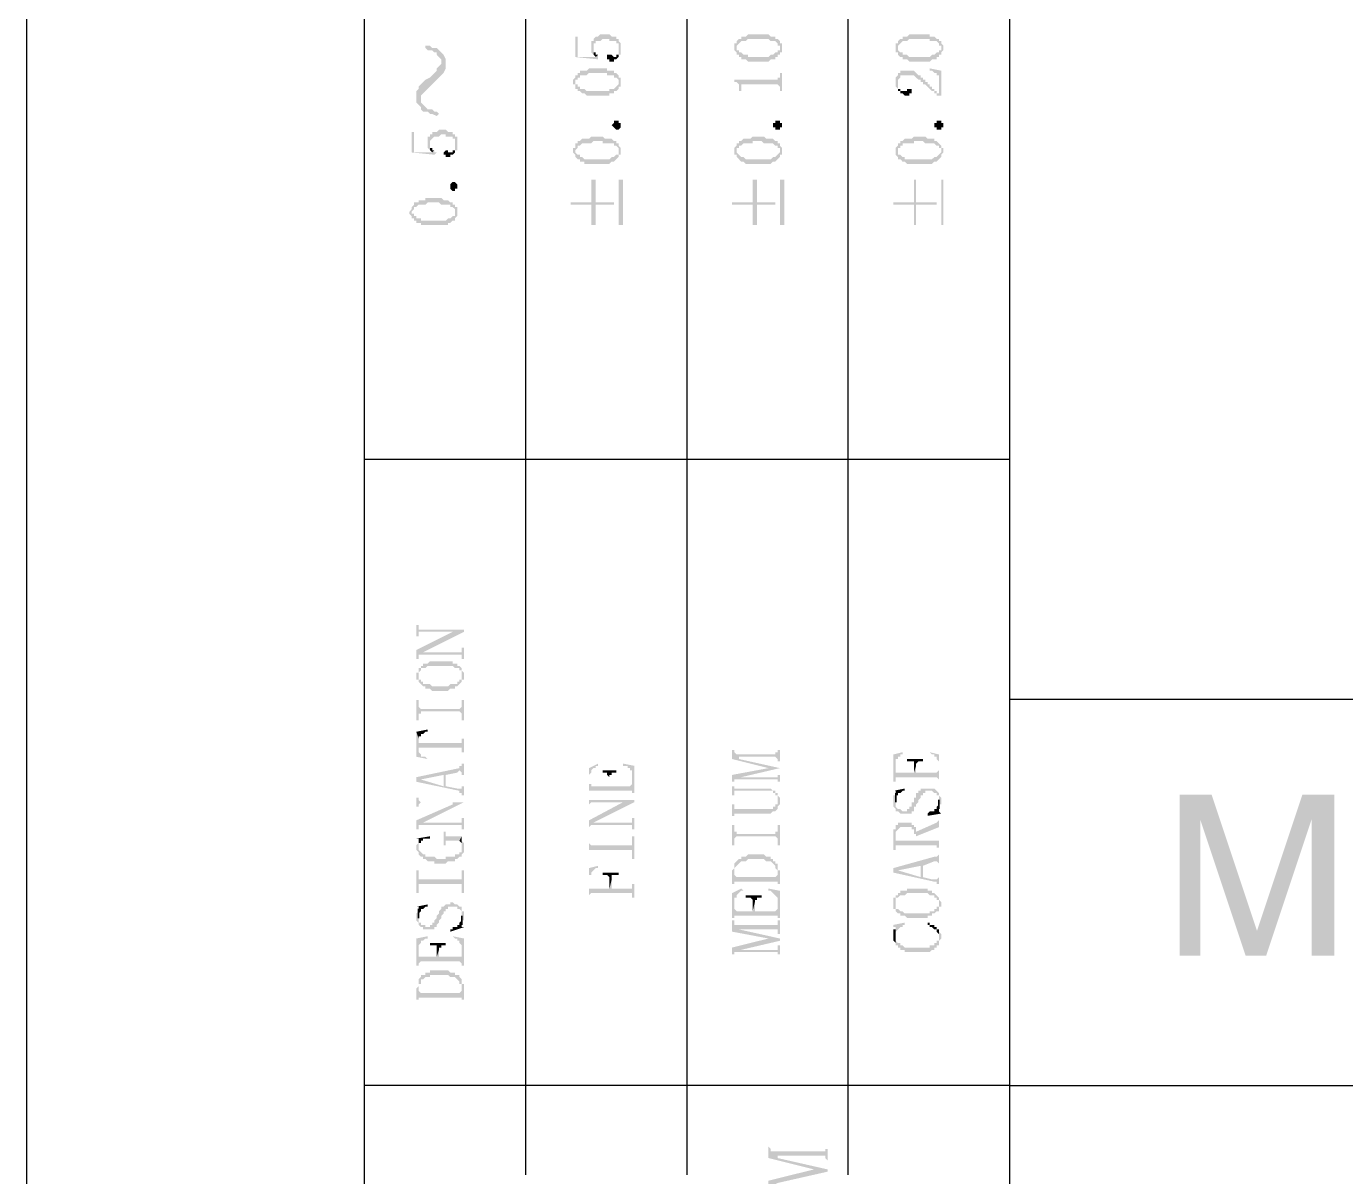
# Model space of a CAD drawing. Header units: inches. Extents: x 3613 to 8393, y -2205 to -794.
# Drawn here: x 7973.29 to 7999.49, y -1160.09 to -1137.24 of the extents above; entities that cross this region are included whole.
import ezdxf

# ---------------------------------------------------------------- set-up
doc = ezdxf.new("R2010")
doc.units = ezdxf.units.IN
doc.header["$MEASUREMENT"] = 0

msp = doc.modelspace()

# ---------------------------------------------------------------- hatches: boundary and pattern name
at = {"transparency": 33554559}
for points in [[(7984.19, -1137.444), (7984.19, -1137.851), (7984.641, -1137.896), (7984.641, -1137.851), (7984.641, -1137.805), (7984.596, -1137.851), (7984.235, -1137.851), (7984.235, -1137.444)], [(7984.506, -1137.625), (7984.506, -1137.715), (7984.506, -1137.76), (7984.506, -1137.76), (7984.551, -1137.805), (7984.551, -1137.67), (7984.551, -1137.58), (7984.596, -1137.58), (7984.596, -1137.535), (7984.686, -1137.535), (7984.731, -1137.489), (7984.867, -1137.489), (7984.867, -1137.535), (7985.002, -1137.535), (7985.002, -1137.58), (7985.047, -1137.58), (7985.047, -1137.625), (7985.047, -1137.67), (7985.047, -1137.805), (7985.092, -1137.805), (7985.092, -1137.76), (7985.092, -1137.67), (7985.092, -1137.625), (7985.092, -1137.58), (7985.047, -1137.535), (7985.047, -1137.489), (7985.002, -1137.489), (7985.002, -1137.444), (7984.912, -1137.444), (7984.867, -1137.399), (7984.686, -1137.399), (7984.641, -1137.444), (7984.596, -1137.444), (7984.551, -1137.489), (7984.551, -1137.535), (7984.506, -1137.535), (7984.506, -1137.58)], [(7987.349, -1137.67), (7987.349, -1137.715), (7987.349, -1137.715), (7987.394, -1137.76), (7987.394, -1137.805), (7987.394, -1137.67), (7987.394, -1137.625), (7987.394, -1137.625), (7987.439, -1137.58), (7987.439, -1137.58), (7987.484, -1137.535), (7987.575, -1137.535), (7987.62, -1137.489), (7988.026, -1137.489), (7988.071, -1137.535), (7988.161, -1137.535), (7988.206, -1137.58), (7988.206, -1137.625), (7988.252, -1137.625), (7988.252, -1137.67), (7988.252, -1137.535), (7988.252, -1137.535), (7988.206, -1137.489), (7988.161, -1137.489), (7988.161, -1137.444), (7988.071, -1137.444), (7988.026, -1137.399), (7987.62, -1137.399), (7987.575, -1137.444), (7987.484, -1137.444), (7987.484, -1137.489), (7987.439, -1137.489), (7987.394, -1137.535), (7987.394, -1137.58), (7987.349, -1137.58), (7987.349, -1137.625), (7987.349, -1137.625)], [(7990.553, -1137.67), (7990.553, -1137.715), (7990.553, -1137.76), (7990.598, -1137.76), (7990.598, -1137.805), (7990.598, -1137.67), (7990.598, -1137.625), (7990.598, -1137.625), (7990.644, -1137.58), (7990.644, -1137.58), (7990.689, -1137.535), (7990.779, -1137.535), (7990.824, -1137.489), (7991.23, -1137.489), (7991.23, -1137.535), (7991.366, -1137.535), (7991.411, -1137.58), (7991.411, -1137.625), (7991.456, -1137.625), (7991.456, -1137.67), (7991.456, -1137.535), (7991.411, -1137.535), (7991.411, -1137.489), (7991.366, -1137.489), (7991.321, -1137.444), (7991.23, -1137.444), (7991.23, -1137.399), (7990.824, -1137.399), (7990.779, -1137.444), (7990.689, -1137.444), (7990.689, -1137.489), (7990.644, -1137.489), (7990.598, -1137.535), (7990.598, -1137.58), (7990.553, -1137.58), (7990.553, -1137.625), (7990.553, -1137.625)], [(7981.211, -1137.67), (7981.211, -1137.67), (7981.256, -1137.715), (7981.346, -1137.715), (7981.391, -1137.76), (7981.437, -1137.76), (7981.437, -1137.805), (7981.482, -1137.851), (7981.527, -1137.896), (7981.527, -1138.212), (7981.527, -1138.212), (7981.572, -1138.166), (7981.617, -1138.076), (7981.617, -1137.896), (7981.572, -1137.805), (7981.527, -1137.76), (7981.527, -1137.76), (7981.482, -1137.715), (7981.437, -1137.67), (7981.346, -1137.67), (7981.301, -1137.625), (7981.211, -1137.625)], [(7984.551, -1137.805), (7984.551, -1137.805), (7984.596, -1137.851), (7984.596, -1137.851), (7984.641, -1137.805), (7984.596, -1137.805), (7984.596, -1137.76), (7984.551, -1137.76), (7984.551, -1137.715), (7984.551, -1137.67)], [(7984.821, -1137.851), (7984.821, -1137.896), (7984.867, -1137.896), (7984.867, -1137.941), (7984.957, -1137.941), (7984.957, -1137.896), (7985.002, -1137.896), (7985.047, -1137.851), (7985.047, -1137.67), (7985.047, -1137.76), (7985.047, -1137.805), (7985.002, -1137.805), (7985.002, -1137.851), (7984.957, -1137.851), (7984.912, -1137.805), (7984.821, -1137.805)], [(7987.394, -1137.805), (7987.439, -1137.805), (7987.439, -1137.851), (7987.484, -1137.851), (7987.484, -1137.896), (7987.575, -1137.896), (7987.62, -1137.941), (7988.026, -1137.941), (7988.071, -1137.896), (7988.161, -1137.896), (7988.161, -1137.851), (7988.206, -1137.851), (7988.206, -1137.805), (7988.252, -1137.805), (7988.252, -1137.76), (7988.297, -1137.76), (7988.297, -1137.715), (7988.297, -1137.67), (7988.297, -1137.625), (7988.297, -1137.58), (7988.252, -1137.58), (7988.252, -1137.535), (7988.252, -1137.67), (7988.252, -1137.715), (7988.206, -1137.715), (7988.206, -1137.76), (7988.161, -1137.76), (7988.116, -1137.805), (7988.071, -1137.805), (7988.026, -1137.851), (7987.62, -1137.851), (7987.62, -1137.805), (7987.529, -1137.805), (7987.484, -1137.76), (7987.439, -1137.76), (7987.439, -1137.715), (7987.394, -1137.715), (7987.394, -1137.67), (7987.394, -1137.67)], [(7990.598, -1137.805), (7990.598, -1137.805), (7990.644, -1137.851), (7990.689, -1137.851), (7990.689, -1137.896), (7990.779, -1137.896), (7990.824, -1137.941), (7991.23, -1137.941), (7991.275, -1137.896), (7991.366, -1137.896), (7991.366, -1137.851), (7991.411, -1137.851), (7991.411, -1137.805), (7991.456, -1137.805), (7991.456, -1137.76), (7991.456, -1137.76), (7991.501, -1137.715), (7991.501, -1137.67), (7991.501, -1137.625), (7991.501, -1137.625), (7991.456, -1137.58), (7991.456, -1137.535), (7991.456, -1137.67), (7991.456, -1137.715), (7991.411, -1137.715), (7991.411, -1137.76), (7991.366, -1137.76), (7991.321, -1137.805), (7991.275, -1137.805), (7991.23, -1137.851), (7990.824, -1137.851), (7990.779, -1137.805), (7990.689, -1137.805), (7990.689, -1137.76), (7990.644, -1137.76), (7990.598, -1137.715), (7990.598, -1137.67), (7990.598, -1137.67)], [(7981.03, -1138.663), (7981.03, -1138.753), (7981.076, -1138.798), (7981.121, -1138.843), (7981.121, -1138.618), (7981.166, -1138.573), (7981.211, -1138.528), (7981.256, -1138.482), (7981.301, -1138.437), (7981.346, -1138.392), (7981.391, -1138.347), (7981.437, -1138.302), (7981.437, -1138.302), (7981.482, -1138.257), (7981.527, -1138.212), (7981.527, -1137.941), (7981.527, -1137.986), (7981.482, -1138.031), (7981.437, -1138.076), (7981.437, -1138.121), (7981.391, -1138.166), (7981.346, -1138.212), (7981.301, -1138.257), (7981.211, -1138.302), (7981.211, -1138.302), (7981.166, -1138.347), (7981.121, -1138.392), (7981.076, -1138.437), (7981.076, -1138.482), (7981.03, -1138.528), (7981.03, -1138.573)], [(7984.144, -1138.347), (7984.144, -1138.392), (7984.19, -1138.392), (7984.19, -1138.437), (7984.19, -1138.482), (7984.19, -1138.347), (7984.19, -1138.302), (7984.235, -1138.302), (7984.235, -1138.257), (7984.28, -1138.257), (7984.28, -1138.212), (7984.415, -1138.212), (7984.46, -1138.166), (7984.821, -1138.166), (7984.821, -1138.212), (7984.957, -1138.212), (7984.957, -1138.257), (7985.002, -1138.257), (7985.047, -1138.302), (7985.047, -1138.347), (7985.047, -1138.212), (7985.047, -1138.212), (7985.002, -1138.166), (7984.957, -1138.166), (7984.957, -1138.121), (7984.821, -1138.121), (7984.821, -1138.076), (7984.46, -1138.076), (7984.415, -1138.121), (7984.28, -1138.121), (7984.28, -1138.166), (7984.235, -1138.166), (7984.235, -1138.212), (7984.19, -1138.212), (7984.19, -1138.257), (7984.19, -1138.257), (7984.144, -1138.302)], [(7984.19, -1138.482), (7984.235, -1138.482), (7984.235, -1138.528), (7984.28, -1138.528), (7984.325, -1138.573), (7984.37, -1138.573), (7984.415, -1138.618), (7984.867, -1138.618), (7984.867, -1138.573), (7984.957, -1138.573), (7984.957, -1138.528), (7985.002, -1138.528), (7985.047, -1138.482), (7985.047, -1138.437), (7985.092, -1138.437), (7985.092, -1138.392), (7985.092, -1138.347), (7985.092, -1138.302), (7985.092, -1138.257), (7985.047, -1138.257), (7985.047, -1138.212), (7985.047, -1138.347), (7985.047, -1138.392), (7985.047, -1138.392), (7985.002, -1138.437), (7985.002, -1138.437), (7984.957, -1138.482), (7984.867, -1138.482), (7984.867, -1138.528), (7984.415, -1138.528), (7984.37, -1138.482), (7984.28, -1138.482), (7984.28, -1138.437), (7984.235, -1138.437), (7984.235, -1138.392), (7984.19, -1138.392), (7984.19, -1138.347)], [(7987.349, -1138.302), (7987.349, -1138.347), (7987.394, -1138.347), (7987.439, -1138.392), (7987.439, -1138.437), (7987.439, -1138.528), (7987.484, -1138.528), (7987.484, -1138.437), (7987.484, -1138.392), (7988.206, -1138.392), (7988.252, -1138.437), (7988.252, -1138.528), (7988.297, -1138.528), (7988.297, -1138.166), (7988.252, -1138.166), (7988.252, -1138.212), (7988.252, -1138.257), (7988.206, -1138.257), (7988.206, -1138.302), (7988.161, -1138.302)], [(7990.553, -1138.347), (7990.553, -1138.392), (7990.553, -1138.437), (7990.553, -1138.437), (7990.598, -1138.482), (7990.598, -1138.347), (7990.598, -1138.302), (7990.598, -1138.302), (7990.644, -1138.257), (7990.644, -1138.212), (7990.914, -1138.212), (7990.959, -1138.257), (7990.959, -1138.257), (7991.005, -1138.302), (7991.05, -1138.302), (7991.05, -1138.347), (7991.095, -1138.347), (7991.095, -1138.392), (7991.14, -1138.392), (7991.185, -1138.437), (7991.185, -1138.437), (7991.23, -1138.482), (7991.23, -1138.482), (7991.275, -1138.528), (7991.321, -1138.528), (7991.321, -1138.573), (7991.366, -1138.573), (7991.366, -1138.618), (7991.411, -1138.618), (7991.411, -1138.573), (7991.366, -1138.573), (7991.366, -1138.528), (7991.321, -1138.528), (7991.321, -1138.482), (7991.275, -1138.482), (7991.275, -1138.437), (7991.23, -1138.437), (7991.23, -1138.392), (7991.185, -1138.392), (7991.185, -1138.347), (7991.14, -1138.347), (7991.14, -1138.302), (7991.095, -1138.302), (7991.095, -1138.257), (7991.05, -1138.257), (7991.05, -1138.212), (7991.005, -1138.212), (7990.959, -1138.166), (7990.959, -1138.166), (7990.914, -1138.121), (7990.644, -1138.121), (7990.644, -1138.166), (7990.598, -1138.166), (7990.598, -1138.212), (7990.598, -1138.212), (7990.553, -1138.257), (7990.553, -1138.302), (7990.553, -1138.302)], [(7991.23, -1138.076), (7991.23, -1138.121), (7991.275, -1138.121), (7991.321, -1138.166), (7991.366, -1138.166), (7991.366, -1138.212), (7991.411, -1138.212), (7991.411, -1138.618), (7991.456, -1138.618), (7991.456, -1138.121)], [(7990.598, -1138.482), (7990.598, -1138.528), (7990.644, -1138.528), (7990.644, -1138.573), (7990.689, -1138.573), (7990.734, -1138.618), (7990.824, -1138.618), (7990.824, -1138.573), (7990.869, -1138.573), (7990.869, -1138.528), (7990.869, -1138.482), (7990.779, -1138.482), (7990.779, -1138.528), (7990.644, -1138.528), (7990.644, -1138.482), (7990.598, -1138.482), (7990.598, -1138.437), (7990.598, -1138.392), (7990.598, -1138.392)], [(7981.121, -1138.843), (7981.121, -1138.889), (7981.166, -1138.934), (7981.256, -1138.934), (7981.301, -1138.979), (7981.346, -1138.979), (7981.437, -1139.024), (7981.482, -1138.979), (7981.437, -1138.934), (7981.391, -1138.934), (7981.346, -1138.889), (7981.256, -1138.889), (7981.211, -1138.843), (7981.211, -1138.843), (7981.166, -1138.798), (7981.121, -1138.753), (7981.121, -1138.708)], [(7981.256, -1139.52), (7981.256, -1139.611), (7981.256, -1139.656), (7981.256, -1139.656), (7981.301, -1139.701), (7981.301, -1139.566), (7981.301, -1139.52), (7981.301, -1139.52), (7981.346, -1139.475), (7981.346, -1139.475), (7981.391, -1139.43), (7981.482, -1139.43), (7981.527, -1139.385), (7981.617, -1139.385), (7981.617, -1139.43), (7981.752, -1139.43), (7981.752, -1139.475), (7981.798, -1139.475), (7981.798, -1139.52), (7981.798, -1139.566), (7981.798, -1139.701), (7981.843, -1139.701), (7981.843, -1139.656), (7981.843, -1139.566), (7981.843, -1139.52), (7981.843, -1139.43), (7981.798, -1139.43), (7981.798, -1139.385), (7981.752, -1139.385), (7981.752, -1139.34), (7981.662, -1139.34), (7981.617, -1139.295), (7981.482, -1139.295), (7981.437, -1139.34), (7981.346, -1139.34), (7981.346, -1139.385), (7981.301, -1139.385), (7981.301, -1139.43), (7981.256, -1139.43), (7981.256, -1139.475)], [(7985.092, -1139.205), (7985.092, -1139.25), (7985.092, -1139.25), (7985.047, -1139.295), (7985.002, -1139.295), (7984.957, -1139.25), (7984.957, -1139.25), (7984.912, -1139.205), (7984.912, -1139.205), (7984.957, -1139.159), (7984.957, -1139.114), (7985.047, -1139.114), (7985.047, -1139.159), (7985.092, -1139.159), (7985.092, -1139.205)], [(7988.297, -1139.205), (7988.297, -1139.25), (7988.252, -1139.25), (7988.252, -1139.295), (7988.161, -1139.295), (7988.161, -1139.25), (7988.116, -1139.25), (7988.116, -1139.205), (7988.116, -1139.159), (7988.161, -1139.159), (7988.161, -1139.114), (7988.252, -1139.114), (7988.252, -1139.159), (7988.297, -1139.159), (7988.297, -1139.205)], [(7991.501, -1139.205), (7991.501, -1139.25), (7991.456, -1139.25), (7991.456, -1139.295), (7991.366, -1139.295), (7991.366, -1139.25), (7991.321, -1139.25), (7991.321, -1139.205), (7991.321, -1139.159), (7991.366, -1139.159), (7991.366, -1139.114), (7991.456, -1139.114), (7991.456, -1139.159), (7991.501, -1139.159), (7991.501, -1139.205)], [(7980.94, -1139.34), (7980.94, -1139.746), (7981.391, -1139.791), (7981.437, -1139.746), (7981.391, -1139.746), (7981.391, -1139.701), (7981.346, -1139.746), (7980.985, -1139.746), (7980.985, -1139.34)], [(7981.301, -1139.701), (7981.301, -1139.701), (7981.346, -1139.746), (7981.346, -1139.746), (7981.391, -1139.701), (7981.346, -1139.701), (7981.346, -1139.656), (7981.301, -1139.656), (7981.301, -1139.611), (7981.301, -1139.566)], [(7981.572, -1139.746), (7981.572, -1139.791), (7981.617, -1139.791), (7981.617, -1139.836), (7981.707, -1139.836), (7981.707, -1139.791), (7981.752, -1139.791), (7981.798, -1139.746), (7981.798, -1139.566), (7981.798, -1139.656), (7981.798, -1139.701), (7981.752, -1139.701), (7981.752, -1139.746), (7981.662, -1139.746), (7981.662, -1139.701), (7981.617, -1139.701)], [(7984.144, -1139.701), (7984.144, -1139.746), (7984.144, -1139.746), (7984.19, -1139.791), (7984.19, -1139.836), (7984.19, -1139.701), (7984.19, -1139.701), (7984.235, -1139.656), (7984.235, -1139.611), (7984.28, -1139.611), (7984.325, -1139.566), (7984.506, -1139.566), (7984.551, -1139.52), (7984.731, -1139.52), (7984.731, -1139.566), (7984.957, -1139.566), (7984.957, -1139.611), (7985.002, -1139.611), (7985.047, -1139.656), (7985.047, -1139.701), (7985.047, -1139.566), (7985.002, -1139.566), (7985.002, -1139.52), (7984.957, -1139.52), (7984.912, -1139.475), (7984.776, -1139.475), (7984.731, -1139.43), (7984.506, -1139.43), (7984.46, -1139.475), (7984.325, -1139.475), (7984.28, -1139.52), (7984.235, -1139.52), (7984.235, -1139.566), (7984.19, -1139.566), (7984.19, -1139.611), (7984.19, -1139.656), (7984.144, -1139.656)], [(7987.349, -1139.701), (7987.349, -1139.746), (7987.349, -1139.791), (7987.394, -1139.791), (7987.394, -1139.836), (7987.394, -1139.701), (7987.394, -1139.656), (7987.439, -1139.656), (7987.439, -1139.611), (7987.484, -1139.611), (7987.529, -1139.566), (7987.71, -1139.566), (7987.71, -1139.52), (7987.89, -1139.52), (7987.936, -1139.566), (7988.116, -1139.566), (7988.161, -1139.611), (7988.206, -1139.611), (7988.206, -1139.656), (7988.252, -1139.656), (7988.252, -1139.701), (7988.252, -1139.566), (7988.206, -1139.566), (7988.206, -1139.52), (7988.161, -1139.52), (7988.116, -1139.475), (7987.981, -1139.475), (7987.936, -1139.43), (7987.71, -1139.43), (7987.665, -1139.475), (7987.529, -1139.475), (7987.484, -1139.52), (7987.439, -1139.52), (7987.439, -1139.566), (7987.394, -1139.566), (7987.394, -1139.611), (7987.394, -1139.611), (7987.349, -1139.656)], [(7990.553, -1139.701), (7990.553, -1139.746), (7990.553, -1139.791), (7990.553, -1139.791), (7990.598, -1139.836), (7990.598, -1139.701), (7990.598, -1139.656), (7990.644, -1139.656), (7990.644, -1139.611), (7990.689, -1139.611), (7990.689, -1139.566), (7990.914, -1139.566), (7990.914, -1139.52), (7991.095, -1139.52), (7991.14, -1139.566), (7991.321, -1139.566), (7991.366, -1139.611), (7991.411, -1139.611), (7991.411, -1139.656), (7991.456, -1139.656), (7991.456, -1139.701), (7991.456, -1139.611), (7991.411, -1139.566), (7991.411, -1139.566), (7991.366, -1139.52), (7991.321, -1139.52), (7991.321, -1139.475), (7991.185, -1139.475), (7991.14, -1139.43), (7990.914, -1139.43), (7990.869, -1139.475), (7990.734, -1139.475), (7990.689, -1139.52), (7990.644, -1139.52), (7990.644, -1139.566), (7990.598, -1139.566), (7990.598, -1139.611), (7990.598, -1139.611), (7990.553, -1139.656)], [(7984.19, -1139.836), (7984.235, -1139.881), (7984.28, -1139.881), (7984.28, -1139.927), (7984.37, -1139.927), (7984.37, -1139.972), (7984.867, -1139.972), (7984.912, -1139.927), (7984.957, -1139.927), (7985.002, -1139.881), (7985.002, -1139.881), (7985.047, -1139.836), (7985.047, -1139.791), (7985.092, -1139.791), (7985.092, -1139.746), (7985.092, -1139.701), (7985.092, -1139.656), (7985.092, -1139.656), (7985.047, -1139.611), (7985.047, -1139.746), (7985.047, -1139.791), (7985.002, -1139.791), (7984.957, -1139.836), (7984.912, -1139.836), (7984.867, -1139.881), (7984.37, -1139.881), (7984.325, -1139.836), (7984.28, -1139.836), (7984.28, -1139.791), (7984.235, -1139.791), (7984.19, -1139.746), (7984.19, -1139.701)], [(7987.394, -1139.836), (7987.439, -1139.881), (7987.439, -1139.881), (7987.484, -1139.927), (7987.529, -1139.927), (7987.575, -1139.972), (7988.071, -1139.972), (7988.116, -1139.927), (7988.161, -1139.927), (7988.206, -1139.881), (7988.206, -1139.881), (7988.252, -1139.836), (7988.252, -1139.791), (7988.297, -1139.791), (7988.297, -1139.746), (7988.297, -1139.701), (7988.297, -1139.656), (7988.297, -1139.656), (7988.252, -1139.611), (7988.252, -1139.746), (7988.252, -1139.746), (7988.206, -1139.791), (7988.206, -1139.791), (7988.161, -1139.836), (7988.116, -1139.836), (7988.071, -1139.881), (7987.575, -1139.881), (7987.529, -1139.836), (7987.484, -1139.836), (7987.439, -1139.791), (7987.439, -1139.791), (7987.394, -1139.746), (7987.394, -1139.701)], [(7990.598, -1139.836), (7990.598, -1139.881), (7990.644, -1139.881), (7990.689, -1139.927), (7990.734, -1139.927), (7990.779, -1139.972), (7991.275, -1139.972), (7991.321, -1139.927), (7991.366, -1139.927), (7991.411, -1139.881), (7991.411, -1139.881), (7991.456, -1139.836), (7991.456, -1139.791), (7991.456, -1139.791), (7991.501, -1139.746), (7991.501, -1139.701), (7991.501, -1139.656), (7991.456, -1139.656), (7991.456, -1139.611), (7991.456, -1139.746), (7991.456, -1139.746), (7991.411, -1139.791), (7991.411, -1139.791), (7991.366, -1139.836), (7991.321, -1139.836), (7991.275, -1139.881), (7990.734, -1139.881), (7990.734, -1139.836), (7990.689, -1139.836), (7990.644, -1139.791), (7990.598, -1139.791), (7990.598, -1139.746), (7990.598, -1139.701)], [(7981.843, -1140.423), (7981.843, -1140.468), (7981.798, -1140.468), (7981.798, -1140.513), (7981.752, -1140.513), (7981.707, -1140.468), (7981.707, -1140.423), (7981.707, -1140.378), (7981.707, -1140.378), (7981.752, -1140.333), (7981.798, -1140.333), (7981.843, -1140.378), (7981.843, -1140.423)], [(7984.099, -1140.739), (7984.099, -1140.784), (7984.506, -1140.784), (7984.506, -1141.19), (7984.596, -1141.19), (7984.596, -1140.784), (7984.957, -1140.784), (7984.957, -1140.739), (7984.596, -1140.739), (7984.596, -1140.288), (7984.506, -1140.288), (7984.506, -1140.739)], [(7985.137, -1141.19), (7985.137, -1140.288), (7985.047, -1140.288), (7985.047, -1141.19)], [(7987.304, -1140.739), (7987.304, -1140.784), (7987.71, -1140.784), (7987.71, -1141.19), (7987.8, -1141.19), (7987.8, -1140.784), (7988.161, -1140.784), (7988.161, -1140.739), (7987.8, -1140.739), (7987.8, -1140.288), (7987.71, -1140.288), (7987.71, -1140.739)], [(7988.342, -1141.19), (7988.342, -1140.288), (7988.252, -1140.288), (7988.252, -1141.19)], [(7990.508, -1140.739), (7990.508, -1140.784), (7990.914, -1140.784), (7990.914, -1141.19), (7990.959, -1141.19), (7990.959, -1140.784), (7991.366, -1140.784), (7991.366, -1140.739), (7990.959, -1140.739), (7990.959, -1140.288), (7990.914, -1140.288), (7990.914, -1140.739)], [(7991.501, -1141.19), (7991.501, -1140.288), (7991.456, -1140.288), (7991.456, -1141.19)], [(7980.895, -1140.92), (7980.895, -1140.965), (7980.94, -1141.01), (7980.94, -1141.055), (7980.94, -1140.92), (7980.94, -1140.92), (7980.985, -1140.874), (7980.985, -1140.829), (7981.03, -1140.829), (7981.076, -1140.784), (7981.211, -1140.784), (7981.256, -1140.739), (7981.482, -1140.739), (7981.527, -1140.784), (7981.707, -1140.784), (7981.707, -1140.829), (7981.752, -1140.829), (7981.798, -1140.874), (7981.798, -1140.92), (7981.798, -1140.784), (7981.752, -1140.784), (7981.752, -1140.739), (7981.707, -1140.739), (7981.662, -1140.694), (7981.572, -1140.694), (7981.527, -1140.649), (7981.211, -1140.649), (7981.211, -1140.694), (7981.076, -1140.694), (7981.076, -1140.739), (7980.985, -1140.739), (7980.985, -1140.784), (7980.985, -1140.784), (7980.94, -1140.829), (7980.94, -1140.874), (7980.94, -1140.874)], [(7980.94, -1141.055), (7980.985, -1141.055), (7980.985, -1141.1), (7981.03, -1141.1), (7981.03, -1141.145), (7981.121, -1141.145), (7981.121, -1141.19), (7981.662, -1141.19), (7981.662, -1141.145), (7981.707, -1141.145), (7981.752, -1141.1), (7981.798, -1141.1), (7981.798, -1141.055), (7981.798, -1141.055), (7981.843, -1141.01), (7981.843, -1140.965), (7981.843, -1140.92), (7981.843, -1140.874), (7981.843, -1140.829), (7981.798, -1140.829), (7981.798, -1140.965), (7981.798, -1141.01), (7981.752, -1141.01), (7981.707, -1141.055), (7981.662, -1141.055), (7981.617, -1141.1), (7981.121, -1141.1), (7981.121, -1141.055), (7981.03, -1141.055), (7981.03, -1141.01), (7980.985, -1141.01), (7980.985, -1140.965), (7980.94, -1140.965), (7980.94, -1140.92)], [(7981.03, -1149.134), (7981.03, -1149.359), (7981.076, -1149.359), (7981.076, -1149.269), (7981.978, -1149.269), (7981.978, -1149.224), (7981.076, -1149.224), (7981.076, -1149.134)], [(7981.03, -1149.63), (7981.03, -1149.811), (7981.076, -1149.811), (7981.076, -1149.72), (7981.121, -1149.72), (7981.166, -1149.675), (7981.978, -1149.269), (7981.752, -1149.269)], [(7981.121, -1149.72), (7981.933, -1149.72), (7981.933, -1149.811), (7981.978, -1149.811), (7981.978, -1149.585), (7981.933, -1149.585), (7981.933, -1149.63), (7981.933, -1149.675), (7981.166, -1149.675)], [(7981.03, -1150.127), (7981.03, -1150.172), (7981.03, -1150.217), (7981.076, -1150.217), (7981.076, -1150.262), (7981.076, -1150.262), (7981.121, -1150.307), (7981.121, -1150.307), (7981.166, -1150.352), (7981.211, -1150.352), (7981.211, -1150.397), (7981.301, -1150.397), (7981.346, -1150.442), (7981.662, -1150.442), (7981.707, -1150.397), (7981.798, -1150.397), (7981.798, -1150.352), (7981.843, -1150.352), (7981.888, -1150.307), (7981.888, -1150.307), (7981.933, -1150.262), (7981.933, -1150.217), (7981.978, -1150.217), (7981.978, -1150.172), (7981.978, -1150.127), (7981.978, -1150.081), (7981.978, -1150.081), (7981.933, -1150.036), (7981.933, -1150.127), (7981.933, -1150.172), (7981.933, -1150.217), (7981.888, -1150.217), (7981.888, -1150.262), (7981.843, -1150.262), (7981.843, -1150.307), (7981.707, -1150.307), (7981.662, -1150.352), (7981.346, -1150.352), (7981.301, -1150.307), (7981.166, -1150.307), (7981.166, -1150.262), (7981.121, -1150.262), (7981.121, -1150.217), (7981.076, -1150.217), (7981.076, -1150.172), (7981.076, -1150.036), (7981.076, -1150.081), (7981.03, -1150.081)], [(7981.076, -1150.036), (7981.076, -1150.127), (7981.076, -1150.081), (7981.076, -1150.081), (7981.121, -1150.036), (7981.121, -1149.991), (7981.211, -1149.991), (7981.256, -1149.946), (7981.752, -1149.946), (7981.798, -1149.991), (7981.888, -1149.991), (7981.888, -1150.036), (7981.933, -1150.036), (7981.933, -1150.081), (7981.933, -1150.127), (7981.933, -1149.991), (7981.933, -1149.991), (7981.888, -1149.946), (7981.843, -1149.946), (7981.843, -1149.901), (7981.752, -1149.901), (7981.752, -1149.856), (7981.301, -1149.856), (7981.256, -1149.901), (7981.166, -1149.901), (7981.166, -1149.946), (7981.121, -1149.946), (7981.121, -1149.991), (7981.076, -1149.991)], [(7981.03, -1150.623), (7981.03, -1151.029), (7981.076, -1151.029), (7981.076, -1150.894), (7981.121, -1150.894), (7981.121, -1150.849), (7981.888, -1150.849), (7981.933, -1150.894), (7981.933, -1151.029), (7981.978, -1151.029), (7981.978, -1150.623), (7981.933, -1150.623), (7981.933, -1150.758), (7981.933, -1150.758), (7981.888, -1150.803), (7981.121, -1150.803), (7981.076, -1150.758), (7981.076, -1150.623)], [(7981.03, -1151.255), (7981.076, -1151.39), (7981.076, -1151.345), (7981.121, -1151.345), (7981.121, -1151.3), (7981.166, -1151.3), (7981.211, -1151.255), (7981.256, -1151.255), (7981.256, -1151.21)], [(7981.03, -1151.255), (7981.03, -1151.751), (7981.256, -1151.796), (7981.256, -1151.796), (7981.211, -1151.751), (7981.121, -1151.751), (7981.121, -1151.706), (7981.121, -1151.706), (7981.076, -1151.661), (7981.076, -1151.39)], [(7981.076, -1151.39), (7981.076, -1151.616), (7981.076, -1151.571), (7981.933, -1151.571), (7981.933, -1151.661), (7981.978, -1151.661), (7981.978, -1151.39), (7981.933, -1151.39), (7981.933, -1151.435), (7981.933, -1151.48), (7981.076, -1151.48), (7981.076, -1151.435)], [(7987.304, -1151.616), (7987.304, -1151.796), (7988.026, -1151.977), (7988.252, -1151.977), (7987.439, -1151.796), (7987.439, -1151.751), (7987.394, -1151.706), (7987.394, -1151.706), (7987.349, -1151.661), (7987.349, -1151.616), (7987.349, -1151.616)], [(7987.394, -1151.706), (7987.439, -1151.751), (7988.161, -1151.751), (7988.206, -1151.796), (7988.206, -1151.842), (7988.252, -1151.842), (7988.252, -1151.616), (7988.206, -1151.616), (7988.206, -1151.661), (7988.161, -1151.661), (7988.161, -1151.706)], [(7981.03, -1152.157), (7981.03, -1152.248), (7981.121, -1152.203), (7981.572, -1152.112), (7981.572, -1152.338), (7981.617, -1152.112), (7981.843, -1152.067), (7981.843, -1152.067), (7981.888, -1152.022), (7981.933, -1152.067), (7981.933, -1152.112), (7981.978, -1152.112), (7981.978, -1151.887), (7981.933, -1151.887), (7981.933, -1151.932), (7981.888, -1151.932), (7981.888, -1151.977)], [(7984.46, -1151.977), (7984.46, -1152.473), (7984.46, -1152.112), (7984.46, -1152.112), (7984.506, -1152.067), (7984.506, -1152.022), (7984.506, -1152.022), (7984.551, -1151.977), (7984.596, -1151.977), (7984.596, -1151.932), (7984.641, -1151.932), (7984.641, -1151.887)], [(7985.137, -1151.932), (7985.228, -1151.932), (7985.228, -1151.977), (7985.273, -1151.977), (7985.273, -1152.022), (7985.318, -1152.022), (7985.318, -1152.067), (7985.318, -1152.473), (7985.363, -1152.473), (7985.363, -1151.932), (7985.137, -1151.887)], [(7990.508, -1151.706), (7990.508, -1152.248), (7990.553, -1152.248), (7990.553, -1151.887), (7990.553, -1151.842), (7990.553, -1151.796), (7990.598, -1151.796), (7990.598, -1151.751), (7990.644, -1151.751), (7990.644, -1151.706), (7990.689, -1151.706), (7990.689, -1151.661)], [(7990.553, -1152.203), (7990.553, -1152.157), (7991.366, -1152.157), (7991.411, -1152.203), (7991.411, -1152.022), (7991.411, -1152.022), (7991.366, -1152.067), (7990.959, -1152.067), (7990.959, -1151.932), (7990.914, -1152.067), (7990.553, -1152.067), (7990.553, -1151.887)], [(7990.779, -1151.796), (7990.779, -1151.842), (7990.914, -1151.842), (7990.914, -1151.887), (7990.914, -1152.067), (7990.959, -1151.932), (7990.959, -1151.887), (7990.959, -1151.887), (7991.005, -1151.842), (7991.095, -1151.842), (7991.095, -1151.796)], [(7991.23, -1151.661), (7991.23, -1151.661), (7991.275, -1151.706), (7991.321, -1151.706), (7991.321, -1151.751), (7991.366, -1151.751), (7991.366, -1151.796), (7991.366, -1151.796), (7991.411, -1151.842), (7991.411, -1151.887), (7991.411, -1152.248), (7991.411, -1151.706)], [(7981.03, -1152.248), (7981.888, -1152.428), (7981.888, -1152.473), (7981.933, -1152.473), (7981.933, -1152.519), (7981.978, -1152.519), (7981.978, -1152.338), (7981.933, -1152.338), (7981.933, -1152.383), (7981.843, -1152.383), (7981.617, -1152.338), (7981.617, -1152.112), (7981.572, -1152.338), (7981.121, -1152.203), (7981.121, -1152.203)], [(7984.46, -1152.473), (7984.46, -1152.428), (7985.318, -1152.428), (7985.318, -1152.293), (7985.318, -1152.293), (7985.273, -1152.338), (7984.867, -1152.338), (7984.867, -1152.157), (7984.867, -1152.338), (7984.506, -1152.338), (7984.506, -1152.293), (7984.46, -1152.293), (7984.46, -1152.112)], [(7984.731, -1152.022), (7984.731, -1152.067), (7984.821, -1152.067), (7984.821, -1152.112), (7984.821, -1152.112), (7984.867, -1152.157), (7984.867, -1152.338), (7984.867, -1152.157), (7984.867, -1152.112), (7984.912, -1152.112), (7984.912, -1152.067), (7985.002, -1152.067), (7985.002, -1152.022)], [(7987.304, -1152.112), (7987.304, -1152.248), (7987.349, -1152.248), (7987.349, -1152.203), (7987.394, -1152.203), (7987.484, -1152.157), (7988.252, -1151.977), (7988.026, -1151.977)], [(7987.394, -1152.203), (7988.206, -1152.203), (7988.206, -1152.248), (7988.252, -1152.248), (7988.252, -1152.112), (7988.206, -1152.112), (7988.206, -1152.157), (7987.484, -1152.157)], [(7987.304, -1152.338), (7987.304, -1152.519), (7987.349, -1152.519), (7987.349, -1152.473), (7987.349, -1152.428), (7988.116, -1152.428), (7988.116, -1152.473), (7988.161, -1152.473), (7988.161, -1152.519), (7988.206, -1152.519), (7988.206, -1152.609), (7988.206, -1152.473), (7988.161, -1152.473), (7988.161, -1152.428), (7988.116, -1152.428), (7988.071, -1152.383), (7987.349, -1152.383), (7987.349, -1152.338), (7987.349, -1152.338)], [(7990.508, -1152.654), (7990.508, -1152.744), (7990.508, -1152.744), (7990.553, -1152.789), (7990.553, -1152.834), (7990.598, -1152.834), (7990.644, -1152.88), (7990.869, -1152.88), (7990.869, -1152.834), (7990.914, -1152.834), (7990.914, -1152.789), (7990.914, -1152.744), (7990.959, -1152.744), (7990.959, -1152.699), (7990.959, -1152.699), (7991.005, -1152.654), (7991.005, -1152.609), (7991.005, -1152.609), (7991.05, -1152.564), (7991.05, -1152.519), (7991.095, -1152.519), (7991.095, -1152.473), (7991.14, -1152.473), (7991.14, -1152.428), (7991.275, -1152.428), (7991.321, -1152.473), (7991.366, -1152.473), (7991.366, -1152.519), (7991.411, -1152.519), (7991.411, -1152.609), (7991.411, -1152.744), (7991.411, -1152.699), (7991.456, -1152.699), (7991.456, -1152.609), (7991.456, -1152.564), (7991.411, -1152.519), (7991.411, -1152.473), (7991.411, -1152.473), (7991.366, -1152.428), (7991.366, -1152.428), (7991.321, -1152.383), (7991.05, -1152.383), (7991.05, -1152.428), (7991.005, -1152.428), (7991.005, -1152.473), (7990.959, -1152.473), (7990.959, -1152.564), (7990.914, -1152.564), (7990.914, -1152.654), (7990.869, -1152.654), (7990.869, -1152.744), (7990.824, -1152.744), (7990.824, -1152.789), (7990.779, -1152.789), (7990.779, -1152.834), (7990.689, -1152.834), (7990.644, -1152.789), (7990.598, -1152.789), (7990.553, -1152.744), (7990.553, -1152.699), (7990.553, -1152.519), (7990.508, -1152.519), (7990.508, -1152.564), (7990.508, -1152.609)], [(7990.508, -1152.428), (7990.553, -1152.428), (7990.553, -1152.609), (7990.553, -1152.519), (7990.598, -1152.519), (7990.598, -1152.473), (7990.644, -1152.473), (7990.689, -1152.428), (7990.734, -1152.428), (7990.734, -1152.383)], [(7981.03, -1152.564), (7981.03, -1152.744), (7981.076, -1152.744), (7981.076, -1152.699), (7981.076, -1152.699), (7981.121, -1152.654), (7981.752, -1152.654), (7981.752, -1152.699), (7981.978, -1152.654), (7981.121, -1152.654), (7981.076, -1152.609), (7981.076, -1152.564)], [(7981.03, -1153.015), (7981.03, -1153.195), (7981.076, -1153.195), (7981.076, -1153.15), (7981.076, -1153.105), (7981.121, -1153.105), (7981.166, -1153.06), (7981.978, -1152.654), (7981.752, -1152.699)], [(7984.46, -1152.519), (7984.46, -1152.744), (7984.46, -1152.699), (7984.46, -1152.699), (7984.506, -1152.654), (7985.363, -1152.654), (7985.363, -1152.609), (7984.46, -1152.609)], [(7984.46, -1153.015), (7984.46, -1153.195), (7984.46, -1153.15), (7984.46, -1153.15), (7984.506, -1153.105), (7984.506, -1153.105), (7984.551, -1153.06), (7985.363, -1152.654), (7985.137, -1152.654)], [(7987.304, -1152.699), (7987.304, -1152.925), (7987.349, -1152.925), (7987.349, -1152.88), (7988.071, -1152.88), (7988.116, -1152.834), (7988.161, -1152.834), (7988.206, -1152.789), (7988.206, -1152.744), (7988.206, -1152.744), (7988.252, -1152.699), (7988.252, -1152.609), (7988.252, -1152.564), (7988.252, -1152.564), (7988.206, -1152.519), (7988.206, -1152.654), (7988.206, -1152.699), (7988.161, -1152.699), (7988.161, -1152.744), (7988.116, -1152.744), (7988.116, -1152.789), (7987.349, -1152.789), (7987.349, -1152.744), (7987.349, -1152.699)], [(7991.185, -1152.88), (7991.185, -1152.925), (7991.456, -1152.88), (7991.411, -1152.834), (7991.411, -1152.654), (7991.411, -1152.699), (7991.366, -1152.744), (7991.366, -1152.789), (7991.321, -1152.789), (7991.321, -1152.834), (7991.23, -1152.834)], [(7996.827, -1152.502), (7996.195, -1152.502), (7996.195, -1155.706), (7996.601, -1155.706), (7996.601, -1152.998)], [(7996.827, -1152.502), (7996.601, -1152.998), (7997.504, -1155.706), (7997.729, -1155.21)], [(7999.264, -1152.502), (7998.632, -1152.502), (7997.729, -1155.21), (7997.504, -1155.706), (7997.91, -1155.706), (7998.812, -1152.998), (7998.812, -1152.998)], [(7999.264, -1152.502), (7998.812, -1152.998), (7998.812, -1155.706), (7999.264, -1155.706)], [(7981.121, -1153.105), (7981.933, -1153.105), (7981.933, -1153.15), (7981.933, -1153.195), (7981.978, -1153.195), (7981.978, -1152.97), (7981.933, -1152.97), (7981.933, -1153.06), (7981.166, -1153.06)], [(7984.506, -1153.105), (7985.318, -1153.105), (7985.318, -1153.195), (7985.363, -1153.195), (7985.363, -1152.97), (7985.318, -1152.97), (7985.318, -1153.015), (7985.318, -1153.06), (7984.551, -1153.06)], [(7987.304, -1153.105), (7987.304, -1153.511), (7987.349, -1153.511), (7987.349, -1153.376), (7987.349, -1153.376), (7987.394, -1153.331), (7988.161, -1153.331), (7988.206, -1153.376), (7988.206, -1153.511), (7988.252, -1153.511), (7988.252, -1153.105), (7988.206, -1153.105), (7988.206, -1153.241), (7988.161, -1153.241), (7988.161, -1153.286), (7987.394, -1153.286), (7987.394, -1153.241), (7987.349, -1153.241), (7987.349, -1153.105)], [(7990.508, -1153.286), (7990.508, -1153.602), (7990.553, -1153.602), (7990.553, -1153.286), (7990.553, -1153.241), (7990.553, -1153.241), (7990.598, -1153.195), (7990.598, -1153.195), (7990.644, -1153.15), (7990.869, -1153.15), (7990.869, -1153.195), (7990.914, -1153.195), (7990.914, -1153.241), (7990.914, -1153.286), (7990.959, -1153.286), (7990.959, -1153.421), (7990.959, -1153.15), (7990.914, -1153.15), (7990.914, -1153.105), (7990.869, -1153.105), (7990.869, -1153.06), (7990.598, -1153.06), (7990.598, -1153.105), (7990.553, -1153.105), (7990.553, -1153.15), (7990.553, -1153.195), (7990.508, -1153.195)], [(7990.553, -1153.557), (7990.553, -1153.511), (7991.366, -1153.511), (7991.366, -1153.557), (7991.411, -1153.557), (7991.411, -1153.602), (7991.411, -1153.376), (7991.411, -1153.421), (7990.959, -1153.421), (7990.959, -1153.241), (7990.959, -1153.15), (7990.959, -1153.421), (7990.553, -1153.421), (7990.553, -1153.331)], [(7990.959, -1153.241), (7990.959, -1153.331), (7991.411, -1153.15), (7991.411, -1152.97), (7991.411, -1153.015), (7991.411, -1153.015), (7991.366, -1153.06), (7991.366, -1153.06)], [(7981.03, -1153.376), (7981.076, -1153.376), (7981.076, -1153.557), (7981.076, -1153.511), (7981.076, -1153.466), (7981.121, -1153.466), (7981.121, -1153.421), (7981.166, -1153.421), (7981.166, -1153.376), (7981.301, -1153.376), (7981.301, -1153.331)], [(7981.03, -1153.557), (7981.03, -1153.602), (7981.03, -1153.602), (7981.076, -1153.647), (7981.076, -1153.692), (7981.076, -1153.692), (7981.121, -1153.737), (7981.166, -1153.737), (7981.166, -1153.782), (7981.211, -1153.782), (7981.256, -1153.827), (7981.391, -1153.827), (7981.391, -1153.872), (7981.617, -1153.872), (7981.662, -1153.827), (7981.798, -1153.827), (7981.798, -1153.782), (7981.843, -1153.782), (7981.888, -1153.737), (7981.933, -1153.737), (7981.933, -1153.692), (7981.933, -1153.692), (7981.978, -1153.647), (7981.978, -1153.602), (7981.978, -1153.511), (7981.978, -1153.466), (7981.978, -1153.466), (7981.933, -1153.421), (7981.933, -1153.557), (7981.933, -1153.602), (7981.933, -1153.647), (7981.888, -1153.647), (7981.888, -1153.692), (7981.798, -1153.692), (7981.798, -1153.737), (7981.617, -1153.737), (7981.617, -1153.782), (7981.437, -1153.782), (7981.391, -1153.737), (7981.211, -1153.737), (7981.211, -1153.692), (7981.166, -1153.692), (7981.121, -1153.647), (7981.121, -1153.647), (7981.076, -1153.602), (7981.076, -1153.557), (7981.076, -1153.421), (7981.076, -1153.466), (7981.03, -1153.511), (7981.03, -1153.511)], [(7981.572, -1153.241), (7981.572, -1153.511), (7981.617, -1153.511), (7981.617, -1153.466), (7981.617, -1153.421), (7981.888, -1153.421), (7981.933, -1153.331), (7981.617, -1153.331), (7981.617, -1153.286), (7981.617, -1153.241)], [(7981.888, -1153.421), (7981.933, -1153.466), (7981.933, -1153.511), (7981.933, -1153.557), (7981.933, -1153.421), (7981.933, -1153.331)], [(7984.46, -1153.331), (7984.46, -1153.782), (7984.46, -1153.602), (7985.318, -1153.602), (7985.318, -1153.782), (7985.363, -1153.782), (7985.363, -1153.331), (7985.318, -1153.331), (7985.318, -1153.466), (7985.318, -1153.511), (7984.506, -1153.511), (7984.46, -1153.466)], [(7987.304, -1154.053), (7987.304, -1154.279), (7987.349, -1154.279), (7987.349, -1154.053), (7987.349, -1154.008), (7987.349, -1153.963), (7987.394, -1153.918), (7987.394, -1153.918), (7987.439, -1153.872), (7987.439, -1153.872), (7987.484, -1153.827), (7987.575, -1153.827), (7987.62, -1153.782), (7987.936, -1153.782), (7987.981, -1153.827), (7988.071, -1153.827), (7988.116, -1153.872), (7988.116, -1153.872), (7988.161, -1153.918), (7988.161, -1153.963), (7988.161, -1153.963), (7988.206, -1154.008), (7988.206, -1154.053), (7988.206, -1154.279), (7988.252, -1154.279), (7988.252, -1154.053), (7988.252, -1154.008), (7988.206, -1154.008), (7988.206, -1153.918), (7988.206, -1153.872), (7988.161, -1153.872), (7988.161, -1153.827), (7988.116, -1153.827), (7988.116, -1153.782), (7988.071, -1153.782), (7988.071, -1153.737), (7987.981, -1153.737), (7987.936, -1153.692), (7987.62, -1153.692), (7987.575, -1153.737), (7987.484, -1153.737), (7987.484, -1153.782), (7987.439, -1153.782), (7987.394, -1153.827), (7987.394, -1153.827), (7987.349, -1153.872), (7987.349, -1153.963), (7987.349, -1153.963), (7987.304, -1154.008), (7987.304, -1154.008)], [(7990.508, -1153.963), (7990.508, -1154.053), (7990.598, -1154.008), (7991.05, -1153.918), (7991.05, -1154.143), (7991.095, -1153.918), (7991.321, -1153.827), (7991.366, -1153.827), (7991.411, -1153.872), (7991.411, -1153.918), (7991.411, -1153.692), (7991.411, -1153.692), (7991.366, -1153.737), (7991.321, -1153.737)], [(7981.03, -1154.008), (7981.03, -1154.459), (7981.076, -1154.459), (7981.076, -1154.324), (7981.076, -1154.279), (7981.933, -1154.279), (7981.933, -1154.459), (7981.978, -1154.459), (7981.978, -1154.008), (7981.933, -1154.008), (7981.933, -1154.143), (7981.933, -1154.188), (7981.076, -1154.188), (7981.076, -1154.008)], [(7984.46, -1153.963), (7984.46, -1154.549), (7984.46, -1154.188), (7984.46, -1154.098), (7984.506, -1154.098), (7984.506, -1154.053), (7984.506, -1154.053), (7984.551, -1154.008), (7984.551, -1154.008), (7984.596, -1153.963), (7984.641, -1153.963), (7984.641, -1153.918)], [(7990.508, -1154.053), (7991.321, -1154.234), (7991.366, -1154.234), (7991.366, -1154.279), (7991.411, -1154.279), (7991.411, -1154.324), (7991.411, -1154.143), (7991.411, -1154.143), (7991.366, -1154.188), (7991.275, -1154.188), (7991.095, -1154.143), (7991.095, -1153.918), (7991.05, -1154.143), (7990.598, -1154.008), (7990.598, -1154.008)], [(7984.46, -1154.504), (7984.46, -1154.504), (7984.506, -1154.459), (7985.318, -1154.459), (7985.318, -1154.549), (7985.363, -1154.549), (7985.363, -1154.279), (7985.318, -1154.279), (7985.318, -1154.324), (7985.318, -1154.369), (7984.912, -1154.369), (7984.912, -1154.188), (7984.867, -1154.369), (7984.46, -1154.369), (7984.46, -1154.188)], [(7984.731, -1154.053), (7984.731, -1154.098), (7984.821, -1154.098), (7984.867, -1154.143), (7984.867, -1154.369), (7984.912, -1154.188), (7984.912, -1154.143), (7984.912, -1154.098), (7985.047, -1154.098), (7985.047, -1154.053)], [(7987.349, -1154.279), (7987.349, -1154.234), (7988.206, -1154.234), (7988.206, -1154.279), (7988.206, -1154.053), (7988.206, -1154.098), (7988.206, -1154.098), (7988.161, -1154.143), (7987.394, -1154.143), (7987.349, -1154.098), (7987.349, -1154.053)], [(7987.304, -1154.459), (7987.304, -1154.956), (7987.349, -1154.956), (7987.349, -1154.595), (7987.349, -1154.549), (7987.394, -1154.549), (7987.394, -1154.504), (7987.394, -1154.504), (7987.439, -1154.459), (7987.439, -1154.459), (7987.484, -1154.414), (7987.529, -1154.414), (7987.484, -1154.369)], [(7987.575, -1154.504), (7987.575, -1154.549), (7987.665, -1154.549), (7987.71, -1154.595), (7987.71, -1154.64), (7987.71, -1154.82), (7987.755, -1154.64), (7987.755, -1154.595), (7987.8, -1154.595), (7987.8, -1154.549), (7987.89, -1154.549), (7987.89, -1154.504)], [(7988.026, -1154.414), (7988.071, -1154.414), (7988.116, -1154.459), (7988.116, -1154.459), (7988.161, -1154.504), (7988.161, -1154.504), (7988.206, -1154.549), (7988.206, -1154.956), (7988.252, -1154.956), (7988.252, -1154.414), (7988.026, -1154.369)], [(7990.553, -1154.549), (7990.553, -1154.685), (7990.553, -1154.595), (7990.553, -1154.549), (7990.598, -1154.549), (7990.644, -1154.504), (7990.734, -1154.504), (7990.779, -1154.459), (7991.185, -1154.459), (7991.23, -1154.504), (7991.321, -1154.504), (7991.321, -1154.549), (7991.366, -1154.549), (7991.366, -1154.595), (7991.411, -1154.595), (7991.411, -1154.64), (7991.411, -1154.685), (7991.411, -1154.549), (7991.411, -1154.549), (7991.366, -1154.504), (7991.366, -1154.504), (7991.321, -1154.459), (7991.275, -1154.459), (7991.275, -1154.414), (7991.185, -1154.414), (7991.185, -1154.369), (7990.779, -1154.369), (7990.779, -1154.414), (7990.644, -1154.414), (7990.644, -1154.459), (7990.598, -1154.459), (7990.598, -1154.504), (7990.553, -1154.504)], [(7981.03, -1154.956), (7981.03, -1155.001), (7981.03, -1155.001), (7981.076, -1155.046), (7981.076, -1155.091), (7981.076, -1155.091), (7981.121, -1155.136), (7981.166, -1155.136), (7981.166, -1155.181), (7981.391, -1155.181), (7981.391, -1155.136), (7981.437, -1155.136), (7981.437, -1155.091), (7981.437, -1155.091), (7981.482, -1155.046), (7981.482, -1155.001), (7981.527, -1154.956), (7981.527, -1154.911), (7981.572, -1154.865), (7981.572, -1154.82), (7981.617, -1154.82), (7981.617, -1154.775), (7981.662, -1154.775), (7981.662, -1154.73), (7981.843, -1154.73), (7981.843, -1154.775), (7981.888, -1154.775), (7981.933, -1154.82), (7981.933, -1154.865), (7981.933, -1155.046), (7981.933, -1155.001), (7981.978, -1155.001), (7981.978, -1154.956), (7981.978, -1154.911), (7981.978, -1154.865), (7981.978, -1154.82), (7981.933, -1154.82), (7981.933, -1154.775), (7981.933, -1154.73), (7981.888, -1154.73), (7981.843, -1154.685), (7981.798, -1154.685), (7981.752, -1154.64), (7981.707, -1154.64), (7981.707, -1154.685), (7981.617, -1154.685), (7981.572, -1154.73), (7981.527, -1154.73), (7981.527, -1154.775), (7981.527, -1154.775), (7981.482, -1154.82), (7981.482, -1154.865), (7981.437, -1154.911), (7981.437, -1154.956), (7981.391, -1155.001), (7981.391, -1155.046), (7981.346, -1155.046), (7981.346, -1155.091), (7981.301, -1155.091), (7981.301, -1155.136), (7981.211, -1155.136), (7981.211, -1155.091), (7981.121, -1155.091), (7981.121, -1155.046), (7981.076, -1155.046), (7981.076, -1154.956), (7981.076, -1154.82), (7981.076, -1154.82), (7981.03, -1154.865), (7981.03, -1154.911)], [(7981.03, -1154.73), (7981.076, -1154.73), (7981.076, -1154.865), (7981.076, -1154.865), (7981.121, -1154.82), (7981.121, -1154.775), (7981.166, -1154.775), (7981.211, -1154.73), (7981.256, -1154.73), (7981.256, -1154.685)], [(7987.349, -1154.956), (7987.349, -1154.911), (7988.206, -1154.911), (7988.206, -1154.956), (7988.206, -1154.775), (7988.206, -1154.775), (7988.161, -1154.82), (7987.755, -1154.82), (7987.755, -1154.64), (7987.71, -1154.82), (7987.394, -1154.82), (7987.349, -1154.775), (7987.349, -1154.595)], [(7990.508, -1154.685), (7990.508, -1154.73), (7990.508, -1154.775), (7990.553, -1154.775), (7990.553, -1154.82), (7990.553, -1154.82), (7990.598, -1154.865), (7990.644, -1154.865), (7990.644, -1154.911), (7990.734, -1154.911), (7990.779, -1154.956), (7991.185, -1154.956), (7991.185, -1154.911), (7991.275, -1154.911), (7991.275, -1154.865), (7991.321, -1154.865), (7991.366, -1154.82), (7991.411, -1154.82), (7991.411, -1154.775), (7991.411, -1154.73), (7991.456, -1154.73), (7991.456, -1154.685), (7991.456, -1154.64), (7991.456, -1154.64), (7991.411, -1154.595), (7991.411, -1154.549), (7991.411, -1154.685), (7991.411, -1154.73), (7991.366, -1154.73), (7991.366, -1154.775), (7991.321, -1154.775), (7991.321, -1154.82), (7991.23, -1154.82), (7991.23, -1154.865), (7990.734, -1154.865), (7990.689, -1154.82), (7990.644, -1154.82), (7990.598, -1154.775), (7990.553, -1154.775), (7990.553, -1154.73), (7990.553, -1154.685), (7990.553, -1154.549), (7990.508, -1154.549), (7990.508, -1154.595), (7990.508, -1154.64)], [(7981.707, -1155.181), (7981.707, -1155.226), (7981.978, -1155.136), (7981.933, -1155.136), (7981.933, -1154.956), (7981.933, -1155.001), (7981.933, -1155.001), (7981.888, -1155.046), (7981.888, -1155.091), (7981.843, -1155.091), (7981.843, -1155.136), (7981.752, -1155.136), (7981.752, -1155.181)], [(7987.304, -1155.001), (7987.304, -1155.226), (7988.026, -1155.362), (7988.026, -1155.362), (7988.252, -1155.407), (7988.252, -1155.362), (7987.439, -1155.181), (7987.439, -1155.181), (7987.394, -1155.091), (7987.349, -1155.091), (7987.349, -1155.001)], [(7987.394, -1155.091), (7987.439, -1155.181), (7988.206, -1155.181), (7988.206, -1155.272), (7988.252, -1155.272), (7988.252, -1155.001), (7988.206, -1155.001), (7988.206, -1155.046), (7988.206, -1155.091), (7988.161, -1155.091)], [(7990.508, -1155.091), (7990.508, -1155.136), (7990.553, -1155.136), (7990.553, -1155.452), (7990.553, -1155.317), (7990.553, -1155.226), (7990.553, -1155.226), (7990.598, -1155.181), (7990.598, -1155.181), (7990.644, -1155.136), (7990.689, -1155.136), (7990.689, -1155.091), (7990.734, -1155.091), (7990.734, -1155.046)], [(7991.185, -1155.091), (7991.23, -1155.091), (7991.23, -1155.136), (7991.275, -1155.136), (7991.321, -1155.181), (7991.366, -1155.181), (7991.366, -1155.226), (7991.366, -1155.226), (7991.411, -1155.272), (7991.411, -1155.317), (7991.411, -1155.181), (7991.366, -1155.181), (7991.366, -1155.136), (7991.321, -1155.136), (7991.321, -1155.091), (7991.23, -1155.091), (7991.23, -1155.046), (7991.185, -1155.046)], [(7981.03, -1155.362), (7981.03, -1155.903), (7981.076, -1155.903), (7981.076, -1155.542), (7981.076, -1155.497), (7981.076, -1155.497), (7981.121, -1155.452), (7981.121, -1155.407), (7981.166, -1155.407), (7981.211, -1155.362), (7981.256, -1155.362), (7981.256, -1155.317)], [(7981.752, -1155.317), (7981.752, -1155.317), (7981.798, -1155.362), (7981.843, -1155.362), (7981.843, -1155.407), (7981.888, -1155.407), (7981.888, -1155.452), (7981.933, -1155.497), (7981.933, -1155.542), (7981.933, -1155.903), (7981.978, -1155.903), (7981.978, -1155.362)], [(7990.508, -1155.317), (7990.508, -1155.362), (7990.508, -1155.407), (7990.508, -1155.407), (7990.553, -1155.452), (7990.553, -1155.181), (7990.508, -1155.181), (7990.508, -1155.272), (7990.508, -1155.272)], [(7990.553, -1155.452), (7990.553, -1155.497), (7990.598, -1155.497), (7990.598, -1155.542), (7990.644, -1155.542), (7990.644, -1155.587), (7990.734, -1155.587), (7990.734, -1155.633), (7991.23, -1155.633), (7991.275, -1155.587), (7991.321, -1155.587), (7991.321, -1155.542), (7991.366, -1155.542), (7991.366, -1155.497), (7991.411, -1155.497), (7991.411, -1155.452), (7991.411, -1155.407), (7991.456, -1155.362), (7991.456, -1155.317), (7991.456, -1155.272), (7991.411, -1155.226), (7991.411, -1155.181), (7991.411, -1155.362), (7991.411, -1155.407), (7991.366, -1155.407), (7991.366, -1155.452), (7991.321, -1155.452), (7991.321, -1155.497), (7991.23, -1155.497), (7991.23, -1155.542), (7990.734, -1155.542), (7990.689, -1155.497), (7990.644, -1155.497), (7990.644, -1155.452), (7990.598, -1155.452), (7990.553, -1155.407), (7990.553, -1155.362), (7990.553, -1155.317)], [(7981.076, -1155.858), (7981.076, -1155.858), (7981.121, -1155.813), (7981.888, -1155.813), (7981.933, -1155.858), (7981.933, -1155.678), (7981.933, -1155.723), (7981.482, -1155.723), (7981.482, -1155.587), (7981.437, -1155.723), (7981.076, -1155.723), (7981.076, -1155.542)], [(7981.301, -1155.452), (7981.301, -1155.497), (7981.437, -1155.497), (7981.437, -1155.542), (7981.437, -1155.723), (7981.482, -1155.587), (7981.482, -1155.542), (7981.527, -1155.542), (7981.527, -1155.497), (7981.617, -1155.497), (7981.617, -1155.452)], [(7987.304, -1155.542), (7987.304, -1155.678), (7987.349, -1155.678), (7987.349, -1155.633), (7987.394, -1155.633), (7987.484, -1155.587), (7988.252, -1155.407), (7988.026, -1155.362)], [(7987.394, -1155.633), (7988.206, -1155.633), (7988.206, -1155.678), (7988.252, -1155.678), (7988.252, -1155.497), (7988.206, -1155.497), (7988.206, -1155.542), (7988.206, -1155.587), (7987.484, -1155.587)], [(7981.03, -1156.355), (7981.03, -1156.58), (7981.076, -1156.58), (7981.076, -1156.355), (7981.076, -1156.264), (7981.121, -1156.264), (7981.121, -1156.219), (7981.121, -1156.174), (7981.166, -1156.174), (7981.211, -1156.129), (7981.301, -1156.129), (7981.301, -1156.084), (7981.662, -1156.084), (7981.707, -1156.129), (7981.798, -1156.129), (7981.843, -1156.174), (7981.843, -1156.174), (7981.888, -1156.219), (7981.888, -1156.264), (7981.933, -1156.264), (7981.933, -1156.31), (7981.933, -1156.355), (7981.933, -1156.58), (7981.978, -1156.58), (7981.978, -1156.355), (7981.978, -1156.264), (7981.933, -1156.264), (7981.933, -1156.219), (7981.933, -1156.174), (7981.933, -1156.174), (7981.888, -1156.129), (7981.888, -1156.084), (7981.798, -1156.084), (7981.798, -1156.039), (7981.707, -1156.039), (7981.662, -1155.994), (7981.301, -1155.994), (7981.301, -1156.039), (7981.211, -1156.039), (7981.211, -1156.084), (7981.121, -1156.084), (7981.121, -1156.129), (7981.121, -1156.129), (7981.076, -1156.174), (7981.076, -1156.219), (7981.076, -1156.31), (7981.076, -1156.31)], [(7981.076, -1156.58), (7981.076, -1156.535), (7981.933, -1156.535), (7981.933, -1156.58), (7981.933, -1156.355), (7981.933, -1156.4), (7981.933, -1156.4), (7981.888, -1156.445), (7981.121, -1156.445), (7981.076, -1156.4), (7981.076, -1156.355)], [(7988.026, -1159.497), (7988.026, -1159.723), (7988.929, -1159.949), (7988.929, -1159.949), (7989.199, -1159.994), (7989.199, -1159.949), (7988.206, -1159.723), (7988.206, -1159.678), (7988.116, -1159.588), (7988.071, -1159.588), (7988.071, -1159.542), (7988.071, -1159.542), (7988.026, -1159.497)], [(7988.116, -1159.588), (7988.206, -1159.678), (7989.154, -1159.678), (7989.154, -1159.723), (7989.154, -1159.723), (7989.199, -1159.768), (7989.199, -1159.813), (7989.199, -1159.497), (7989.199, -1159.542), (7989.154, -1159.542), (7989.154, -1159.588), (7989.109, -1159.588)], [(7988.026, -1160.174), (7988.026, -1160.355), (7988.026, -1160.31), (7988.071, -1160.31), (7988.071, -1160.265), (7988.116, -1160.265), (7988.206, -1160.219), (7989.199, -1159.994), (7988.929, -1159.949)]]:
    msp.add_hatch(color=256, dxfattribs=at).paths.add_polyline_path(points)

# ---------------------------------------------------------------- linework, layer by layer
msp.add_line((7979.992, -894.646), (7979.992, -1181.386))
for points in [[(8393.286, -1185.646), (8393.286, -888.646), (7973.286, -888.646), (7973.286, -1185.646)], [(7990.553, -1152.519), (7990.553, -1152.654), (7990.553, -1152.609), (7990.553, -1152.473), (7990.553, -1152.473)], [(7991.411, -1152.654), (7991.411, -1152.789), (7991.411, -1152.609)], [(7981.076, -1154.82), (7981.076, -1154.956), (7981.076, -1154.775), (7981.076, -1154.775)], [(7981.933, -1154.956), (7981.933, -1155.091), (7981.933, -1154.911)]]:
    msp.add_lwpolyline(points, close=True)
for points in [[(7992.81, -894.646), (7992.81, -1181.386)], [(7983.197, -1067.038), (7983.197, -1160.056)], [(7986.401, -1067.038), (7986.401, -1160.056)], [(7989.605, -1067.038), (7989.605, -1160.056)], [(7979.992, -1145.839), (7992.81, -1145.839)], [(7992.81, -1150.606), (8389.248, -1150.606)], [(7992.81, -1158.279), (7979.992, -1158.279)], [(7992.81, -1158.279), (8288.94, -1158.279)]]:
    msp.add_lwpolyline(points)

doc.saveas('drawing.dxf')
